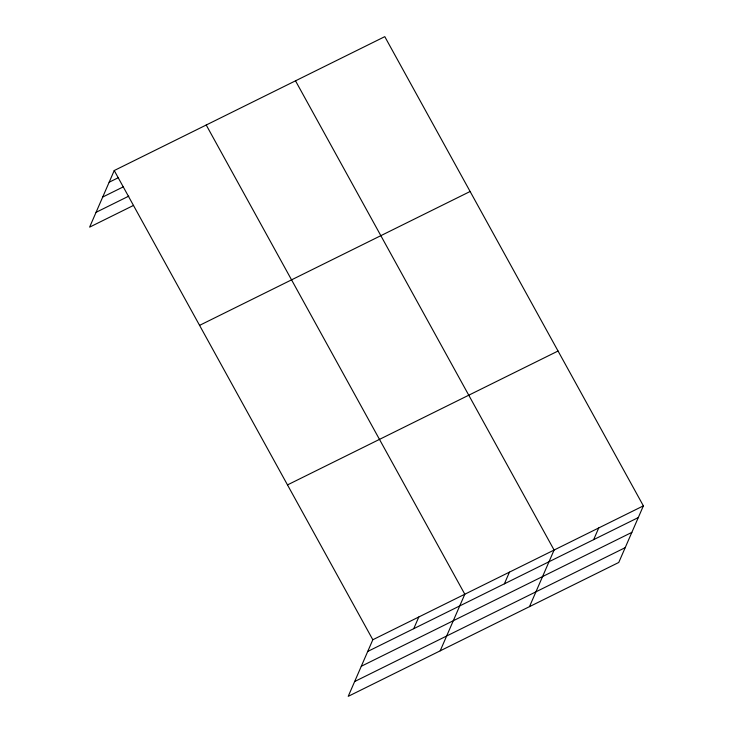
<?xml version="1.0" encoding="UTF-8"?>
<svg xmlns="http://www.w3.org/2000/svg" width="733" height="733" viewBox="0 0 733 733"><rect width="100%" height="100%" fill="white"/><g stroke="black" fill="none" stroke-linecap="round" stroke-linejoin="round"><path stroke-width="1.1" d="M643.382 505.862L372.822 639.744L348.212 696.35L618.762 562.468L643.382 505.862L384.788 36.65L114.238 170.532L89.618 227.138L133.571 205.387M413.733 628.685L418.818 616.984M440.194 650.831L464.814 594.225L206.22 125.013M504.368 583.835L509.453 572.134M529.483 606.649L554.093 550.043L295.509 80.832M593.648 539.653L598.733 527.952M109.153 182.233L118.352 177.679M102.702 197.049L123.144 186.933M96.069 212.323L128.77 196.132M199.568 325.37L470.128 191.487M287.492 484.907L558.042 351.025M367.737 651.445L638.287 517.562M361.296 666.26L631.846 532.378M354.653 681.534L625.203 547.652M114.238 170.532L372.822 639.744"/></g></svg>
